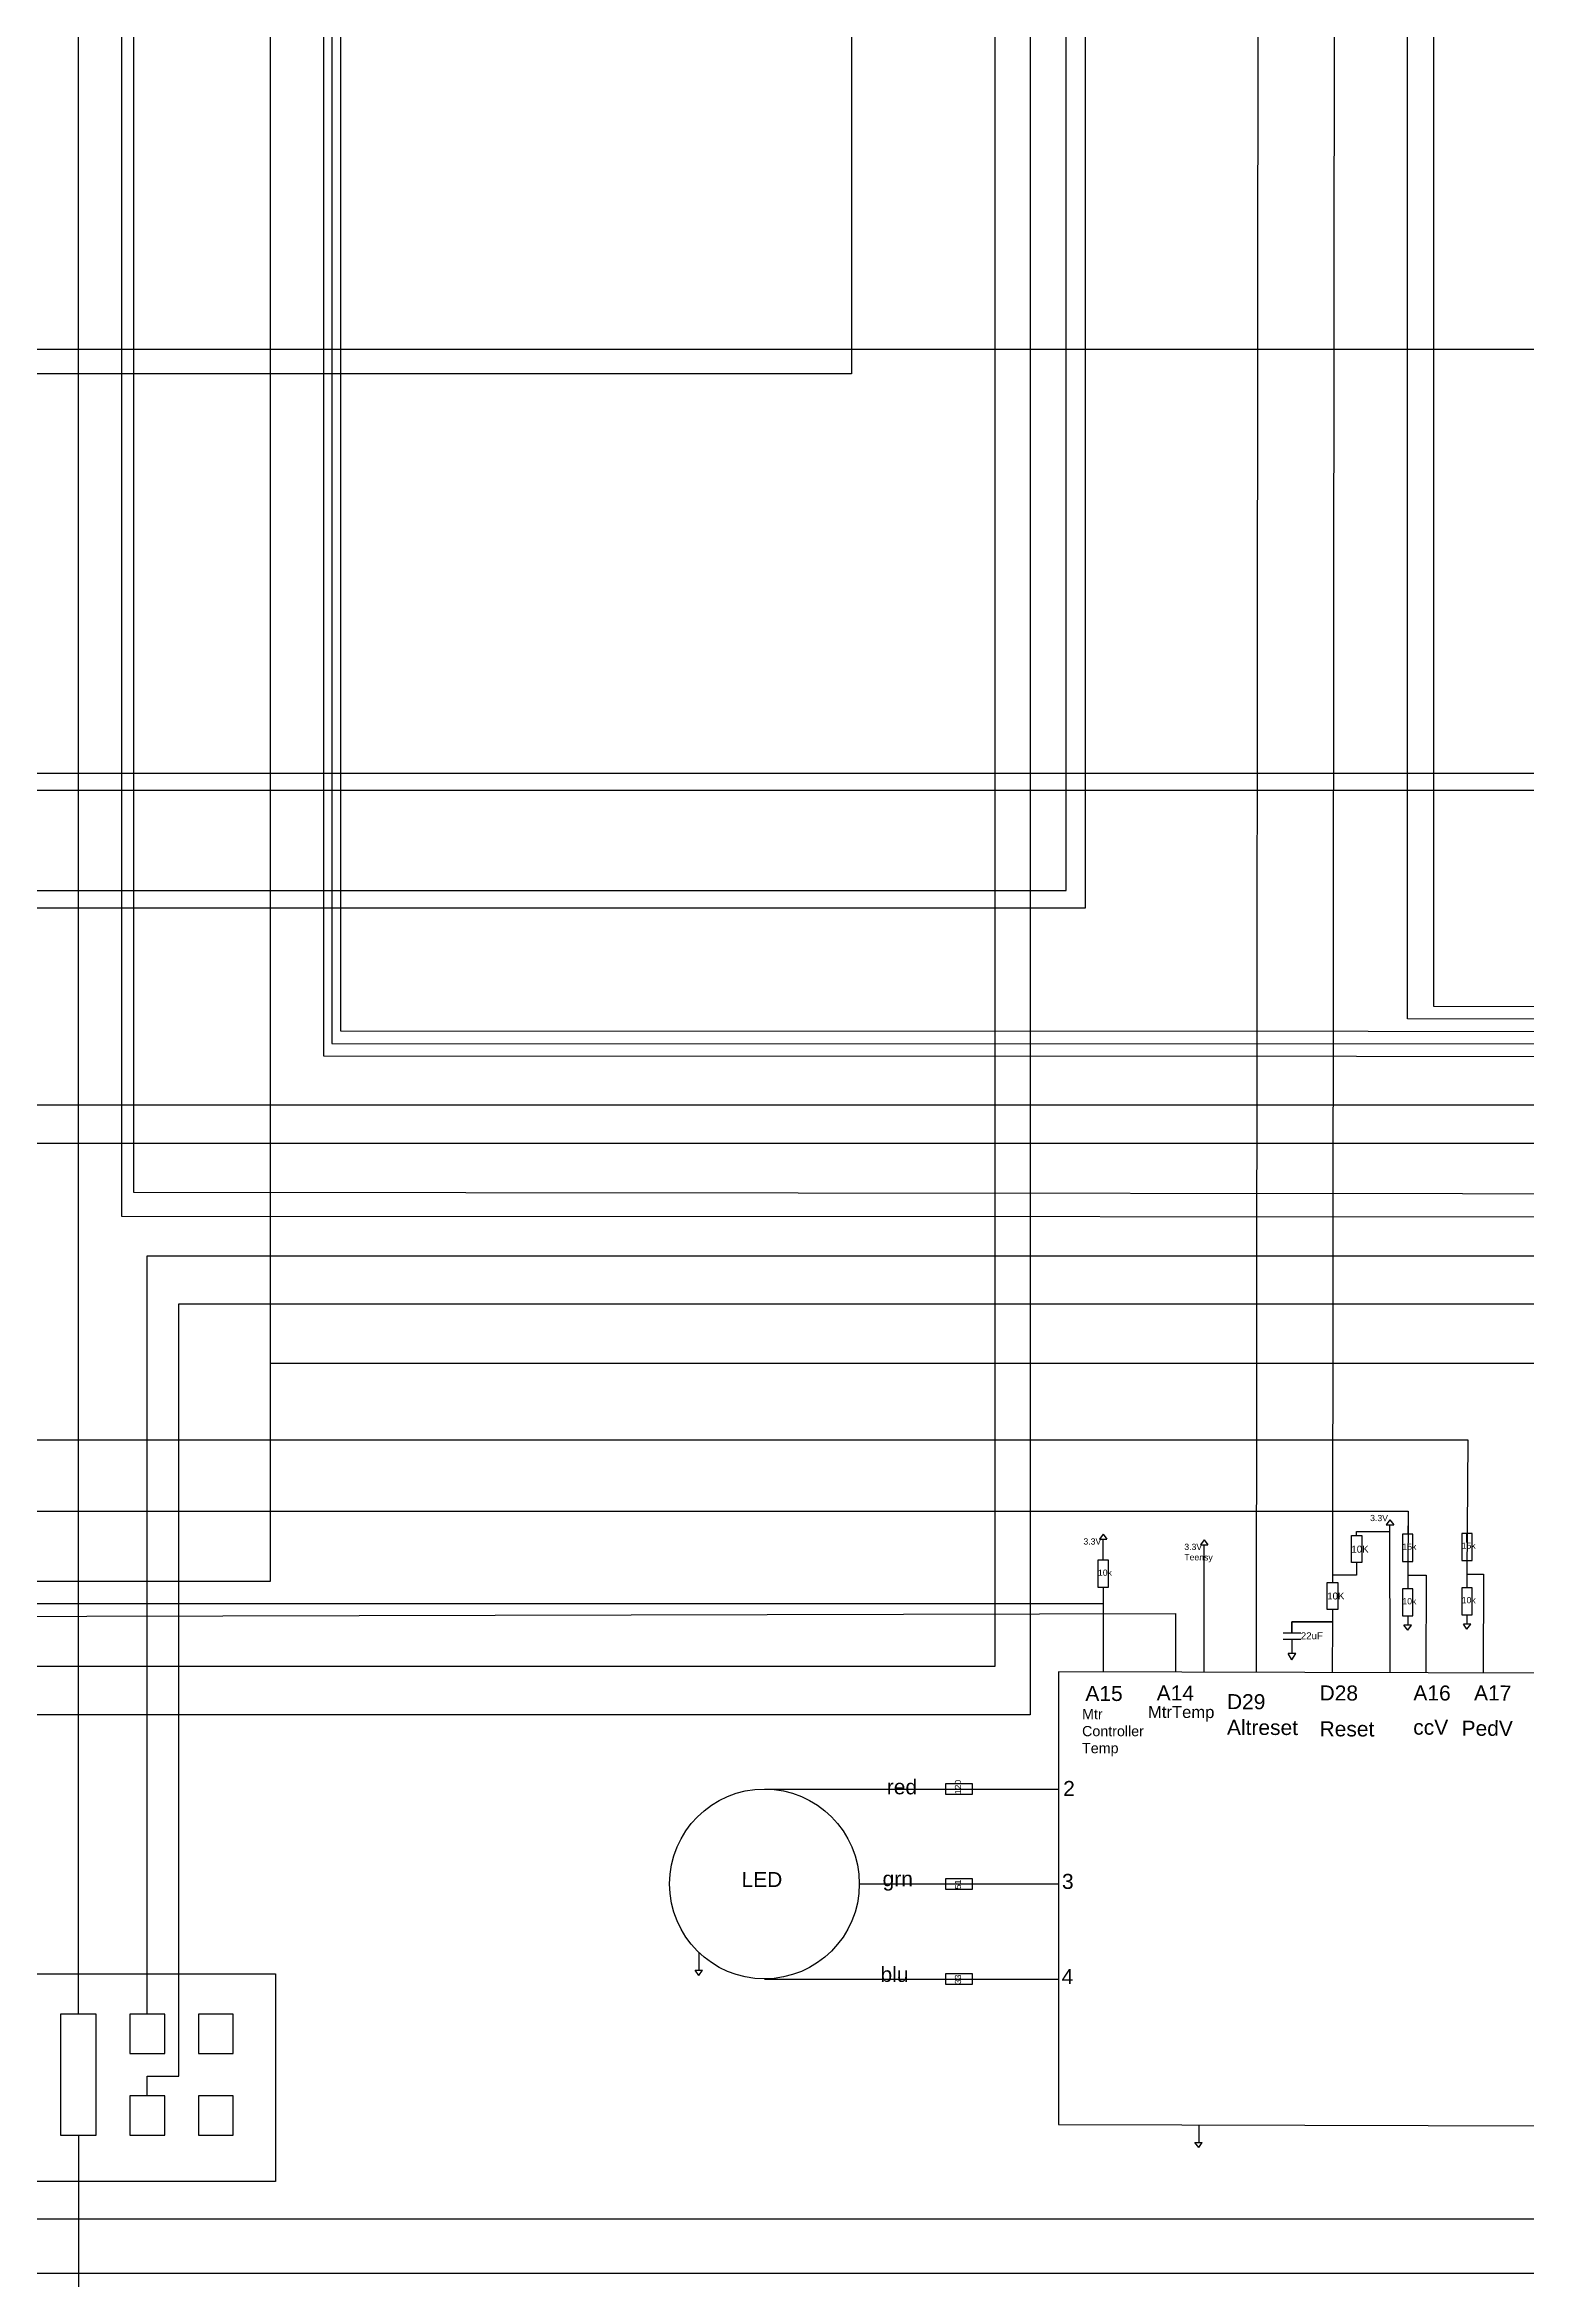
# Model space of a CAD drawing. Header units: inches. Extents: x -6006 to 28106, y 59 to 4778.
# Drawn here: x -4532 to -3545, y 1715 to 3203 of the extents above; entities that cross this region are included whole.
import ezdxf

# ---------------------------------------------------------------- set-up
doc = ezdxf.new("R2010")
doc.units = ezdxf.units.IN
doc.header["$MEASUREMENT"] = 0
doc.styles.get("Standard").update_dxf_attribs({"font": 'arial.ttf'})

msp = doc.modelspace()

# ---------------------------------------------------------------- linework, layer by layer
for p, q in [((-3724.8, 2119.6), (-3722.9, 4072.7)), ((-3674, 2179.3), (-3672.1, 4072.7)), ((-3624.1, 2217.1), (-3624.1, 2211.4)), ((-3584.6, 2205.9), (-3584.6, 2212)), ((-3624.1, 2193.4), (-3624.1, 2175.1)), ((-3584.6, 2194), (-3584.6, 2175.7)), ((-3707.1, 2145.7), (-3695.3, 2145.7)), ((-3707.1, 2141.5), (-3695.3, 2141.5)), ((-4052.6, 2041.8), (-3856.6, 2041.8)), ((-3989.3, 1978.6), (-3856.6, 1978.6)), ((-4052.6, 1915.3), (-3856.6, 1915.3))]:
    msp.add_line(p, q)
at = {"color": 1, "ltscale": 5}
for p, q in [((-3635.9, 2221), (-3638.4, 2217.7)), ((-3638.4, 2217.7), (-3633.4, 2217.6)), ((-3635.9, 2221), (-3633.4, 2217.6)), ((-3826.9, 2211.4), (-3829.4, 2208.1)), ((-3829.4, 2208.1), (-3824.4, 2208.1)), ((-3826.9, 2211.4), (-3824.4, 2208.1)), ((-3759.7, 2207.8), (-3762.1, 2204.5)), ((-3762.1, 2204.5), (-3757.2, 2204.4)), ((-3759.7, 2207.8), (-3757.2, 2204.4))]:
    msp.add_line(p, q, dxfattribs=at)
at = {"color": 1}
for p, q in [((-3635.8, 2119.9), (-3635.9, 2217.7)), ((-3826.9, 2194.1), (-3826.9, 2208.1)), ((-3759.6, 2119.9), (-3759.7, 2204.4))]:
    msp.add_line(p, q, dxfattribs=at)
at = {"ltscale": 20}
msp.add_line((-3826.9, 2176.1), (-3827, 2119.8), dxfattribs=at)
at = {"ltscale": 5}
for p, q in [((-3624.1, 2147.5), (-3626.6, 2150.8)), ((-3621.6, 2150.8), (-3626.6, 2150.8)), ((-3624.1, 2147.5), (-3621.6, 2150.8))]:
    msp.add_line(p, q, dxfattribs=at)
at = {"color": 3, "ltscale": 5}
for p, q in [((-3584.6, 2148.2), (-3587, 2151.5)), ((-3582.1, 2151.5), (-3587, 2151.5)), ((-3584.6, 2148.2), (-3582.1, 2151.5)), ((-3701.2, 2127.9), (-3703.7, 2132.1)), ((-3698.7, 2132.1), (-3703.7, 2132.1)), ((-3701.2, 2127.9), (-3703.7, 2132.1)), ((-3698.7, 2132.1), (-3703.7, 2132.1)), ((-3701.2, 2127.9), (-3698.7, 2132.1)), ((-3701.2, 2127.9), (-3698.7, 2132.1)), ((-4096.3, 1917.7), (-4098.8, 1921.1)), ((-4098.8, 1921.1), (-4093.8, 1921.1)), ((-4096.3, 1917.7), (-4093.8, 1921.1)), ((-3763.3, 1803.1), (-3765.8, 1806.5)), ((-3765.8, 1806.5), (-3760.9, 1806.5)), ((-3763.3, 1803.1), (-3760.9, 1806.5))]:
    msp.add_line(p, q, dxfattribs=at)
at = {"color": 3}
for p, q in [((-4096.3, 1932.9), (-4096.3, 1921.1)), ((-3763.3, 1818.3), (-3763.3, 1806.5))]:
    msp.add_line(p, q, dxfattribs=at)
for points in [[(-4509.6, 1891.9), (-4509.6, 4003.5), (-4509.6, 4144.7), (-4514, 4144.7), (-4522.3, 4142.1)], [(-4452, 4129.1), (-4480.9, 4129.1), (-4480.9, 4014.4), (-4480.9, 2423.2), (-3177.2, 2422.7), (-3177.9, 2116.7)], [(-4344.9, 4133.1), (-4381.8, 4133.1), (-4381.8, 2325.2)], [(-4452, 4113.5), (-4472.9, 4113.5), (-4472.9, 4014.4), (-4472.9, 2439.2), (-3144.8, 2437.8), (-3145.5, 2115.6)], [(-5410.6, 2463.1), (-5376.3, 2463.1), (-5376.3, 2640.1), (-3851.6, 2640.1), (-3851.6, 4081.6), (-3835.6, 4081.6)], [(-3875.6, 4082.4), (-3875.6, 2091.1), (-5075.9, 2091.1), (-5075.9, 1891.9)], [(-5410.6, 2454.6), (-5368.3, 2454.6), (-5368.3, 2628.5), (-3838.7, 2628.5), (-3838.7, 4072.7), (-3835.2, 4072.7)], [(-4037.8, 4065.4), (-3994.7, 4065.4), (-3994.7, 2984.2), (-4828.5, 2984.2), (-4828.5, 2965.9)], [(-2281.5, 2554.4), (-3624.2, 2554.7), (-3624.2, 4072.7)], [(-5410.6, 2471.8), (-3014.8, 2471.8), (-3014.8, 2909.4), (-3014.8, 3963.3)], [(-5410.6, 2497.4), (-3002.8, 2497.4), (-3002.8, 2909.4), (-3002.8, 3963.3)], [(-5009.5, 3000.5), (-3479.8, 3000.5), (-3483.1, 2118.9)], [(-3438.6, 2118.8), (-3438.6, 2706.7), (-4996.6, 2706.7), (-4996.6, 2892.1), (-5009.5, 2892.1)], [(-4979.8, 2892.1), (-4969.2, 2892.1), (-4969.2, 2718.1), (-3396.4, 2718.1), (-3397, 2119)], [(-4463.7, 1891.9), (-4463.7, 2396.8), (-3144.8, 2396.8), (-3145.6, 2118.1)], [(-4463.7, 1837.5), (-4463.7, 1850.6), (-4442.6, 1850.6), (-4442.6, 2364.9), (-3177.3, 2364.9), (-3178, 2118.2)], [(-3531.1, 2202.7), (-3531.1, 2325.2), (-4381.8, 2325.2), (-4381.8, 2179.9), (-5409.2, 2179.9)], [(-5198.3, 2274.4), (-3584.1, 2274.4), (-3584.6, 2184.9), (-3573.5, 2184.9), (-3573.7, 2119)], [(-5205.9, 2226.9), (-3623.8, 2226.9), (-3624.1, 2184.2), (-3611.8, 2184.2), (-3612, 2119.3)], [(-3658.1, 2192.6), (-3658.1, 2184.3), (-3674, 2184.3)], [(-5410.6, 2154.6), (-3778.7, 2158.7), (-3778.7, 2119.9)], [(-3674.2, 2161.3), (-3674.2, 2153.1), (-3701.2, 2153.1), (-3701.2, 2145.7), (-3701.2, 2153.1), (-3674.2, 2153.1), (-3674.3, 2119.4)], [(-3624.1, 2157.1), (-3624.1, 2150.8)]]:
    msp.add_lwpolyline(points)
at = {"ltscale": 5}
for points in [[(-4346.3, 4091.9), (-4346.3, 4014.3), (-4346.3, 2529.9), (-2281.6, 2529.3)], [(-4340.7, 4091.9), (-4340.7, 4014.3), (-4340.7, 2538.3), (-2281.5, 2537.7)], [(-3607, 4072.7), (-3607, 2563), (-2281.4, 2562.7)]]:
    msp.add_lwpolyline(points, dxfattribs=at)
at = {"color": 1, "ltscale": 5}
msp.add_lwpolyline([(-4335.1, 4091.9), (-4335.1, 4014.3), (-4335.1, 2546.6), (-2281.5, 2546)], dxfattribs=at)
at = {"color": 1}
for points in [[(-3895.4, 4082.4), (-3899.2, 4082.4), (-3899.2, 2123.3), (-5116.6, 2123.3), (-5116.6, 1891.9)], [(-3658.1, 2210.6), (-3658.1, 2213.3), (-3635.9, 2213.3)]]:
    msp.add_lwpolyline(points, dxfattribs=at)
at = {"color": 3}
for points in [[(-5810.9, 2004.6), (-5810.9, 1719.4), (-1930.3, 1719.4), (-1930.3, 3455.1), (-2268.9, 3455.1), (-2268.9, 3093.8), (-2175, 3093.8), (-2175, 3133.5), (-2145, 3133.5)], [(-3584.6, 2157.8), (-3584.6, 2151.5)], [(-3701.2, 2141.5), (-3701.2, 2141.5), (-3701.2, 2132.1)], [(-3701.2, 2141.5), (-3701.2, 2132.1)]]:
    msp.add_lwpolyline(points, dxfattribs=at)
at = {"color": 5}
msp.add_lwpolyline([(-5511.3, 3249.4), (-2373.1, 3249.4), (-2373.1, 1755.4), (-5511.3, 1755.4)], close=True, dxfattribs=at)
for points in [[(-3661.6, 2210.6), (-3654.6, 2210.6), (-3654.6, 2192.6), (-3661.6, 2192.6)], [(-3627.6, 2193.4), (-3620.6, 2193.4), (-3620.6, 2211.4), (-3627.6, 2211.4)], [(-3588.1, 2194), (-3581.1, 2194), (-3581.1, 2212), (-3588.1, 2212)], [(-3830.4, 2176.1), (-3823.3, 2176.1), (-3823.3, 2194.1), (-3830.4, 2194.1)], [(-3830.4, 2176.1), (-3823.3, 2176.1), (-3823.3, 2194.1), (-3830.4, 2194.1)], [(-3830.4, 2176.1), (-3823.3, 2176.1), (-3823.3, 2194.1), (-3830.4, 2194.1)], [(-3830.4, 2176.1), (-3823.3, 2176.1), (-3823.3, 2194.1), (-3830.4, 2194.1)], [(-3677.7, 2179.3), (-3670.7, 2179.3), (-3670.7, 2161.3), (-3677.7, 2161.3)], [(-3627.6, 2157.1), (-3620.6, 2157.1), (-3620.6, 2175.1), (-3627.6, 2175.1)], [(-3627.6, 2157.1), (-3620.6, 2157.1), (-3620.6, 2175.1), (-3627.6, 2175.1)], [(-3627.6, 2157.1), (-3620.6, 2157.1), (-3620.6, 2175.1), (-3627.6, 2175.1)], [(-3627.6, 2157.1), (-3620.6, 2157.1), (-3620.6, 2175.1), (-3627.6, 2175.1)], [(-3588.1, 2157.8), (-3581.1, 2157.8), (-3581.1, 2175.7), (-3588.1, 2175.7)], [(-3856.6, 1818.5), (-2378.9, 1814.4), (-2378.9, 2115.8), (-3856.6, 2119.9)], [(-3913.9, 2038.3), (-3913.9, 2045.3), (-3931.9, 2045.3), (-3931.9, 2038.3)], [(-3913.9, 1975.1), (-3913.9, 1982.1), (-3931.9, 1982.1), (-3931.9, 1975.1)], [(-3913.9, 1911.8), (-3913.9, 1918.8), (-3931.9, 1918.8), (-3931.9, 1911.8)], [(-4521.5, 1811.3), (-4497.7, 1811.3), (-4497.7, 1891.9), (-4521.5, 1891.9)], [(-4475.4, 1865.8), (-4452, 1865.8), (-4452, 1891.9), (-4475.4, 1891.9)], [(-4429.7, 1865.8), (-4406.4, 1865.8), (-4406.4, 1891.9), (-4429.7, 1891.9)], [(-4475.4, 1811.3), (-4452, 1811.3), (-4452, 1837.5), (-4475.4, 1837.5)], [(-4429.7, 1811.3), (-4406.4, 1811.3), (-4406.4, 1837.5), (-4429.7, 1837.5)]]:
    msp.add_lwpolyline(points, close=True)
at = {"ltscale": 20}
for points in [[(-5409.4, 2165.4), (-3826.9, 2165.4)], [(-4509.6, 1811.3), (-4509.6, 1382.2)]]:
    msp.add_lwpolyline(points, dxfattribs=at)
at = {"color": 6}
msp.add_lwpolyline([(-5473.7, 1918.8), (-4378.2, 1918.8), (-4378.2, 1780.4), (-5473.7, 1780.4)], close=True, dxfattribs=at)
msp.add_circle((-4052.6, 1978.6), 63.2)

# ---------------------------------------------------------------- texts
at = {"color": 1}
for s, p in [('3.3V', (-3649.1, 2220.2)), ('3.3V', (-3840.1, 2204.6)), ('3.3V', (-3772.9, 2201)), ('Teensy', (-3772.9, 2194.1))]:
    msp.add_text(s, height=4.13, rotation=359.6073, dxfattribs=at).set_placement(p)
for s, height, p in [('10K', 4.63, (-3661.6, 2199.2)), ('15k', 4.13, (-3627.6, 2201.1)), ('15k', 4.13, (-3588.1, 2201.8)), ('10k', 4.13, (-3830.4, 2183.8)), ('10k', 4.13, (-3830.4, 2183.8)), ('10k', 4.13, (-3830.4, 2183.8)), ('10k', 4.13, (-3830.4, 2183.8)), ('10K', 4.63, (-3677.7, 2168)), ('10k', 4.13, (-3627.6, 2164.8)), ('10k', 4.13, (-3627.6, 2164.8)), ('10k', 4.13, (-3627.6, 2164.8)), ('10k', 4.13, (-3627.6, 2164.8)), ('10k', 4.13, (-3588.1, 2165.5)), ('22uF', 4.63, (-3695.3, 2141.5))]:
    msp.add_text(s, height=height).set_placement(p)
at = {"ltscale": 5}
for s, height, p in [('A15', 10, (-3838.8, 2100.5)), ('A14', 10, (-3791.3, 2100.8)), ('D29', 10, (-3744.5, 2095)), ('D28', 10, (-3682.8, 2100.8)), ('A16', 10, (-3620.3, 2100.8)), ('A17', 10, (-3579.9, 2100.8)), ('MtrTemp', 7.92, (-3797.1, 2089.2)), ('Altreset', 10, (-3744.5, 2077.9)), ('Reset', 10, (-3682.8, 2076.9)), ('ccV', 10, (-3620.4, 2078)), ('PedV', 10, (-3588.2, 2077.3)), ('red', 10, (-3971.1, 2038.3)), ('2', 10, (-3853.6, 2037.2)), ('LED', 10, (-4067.9, 1976.6)), ('grn', 10, (-3973.9, 1977.1)), ('3', 10, (-3854.4, 1975.3)), ('blu', 10, (-3975.3, 1913.4)), ('4', 10, (-3854.6, 1911.9))]:
    msp.add_text(s, height=height, rotation=359.8034, dxfattribs=at).set_placement(p)
for s, p in [('120', (-3921.6, 2038.3)), ('51', (-3921.6, 1975.1)), ('33', (-3921.6, 1911.8))]:
    msp.add_text(s, height=4.13, rotation=90).set_placement(p)
at = {"ltscale": 20, "insert": (-3841, 2095.1), "char_height": 6.8, "attachment_point": 1}
msp.add_mtext_dynamic_manual_height_columns('Mtr\\PController\\PTemp', width=0.219, gutter_width=34, heights=[0], dxfattribs=at)

doc.saveas('drawing.dxf')
